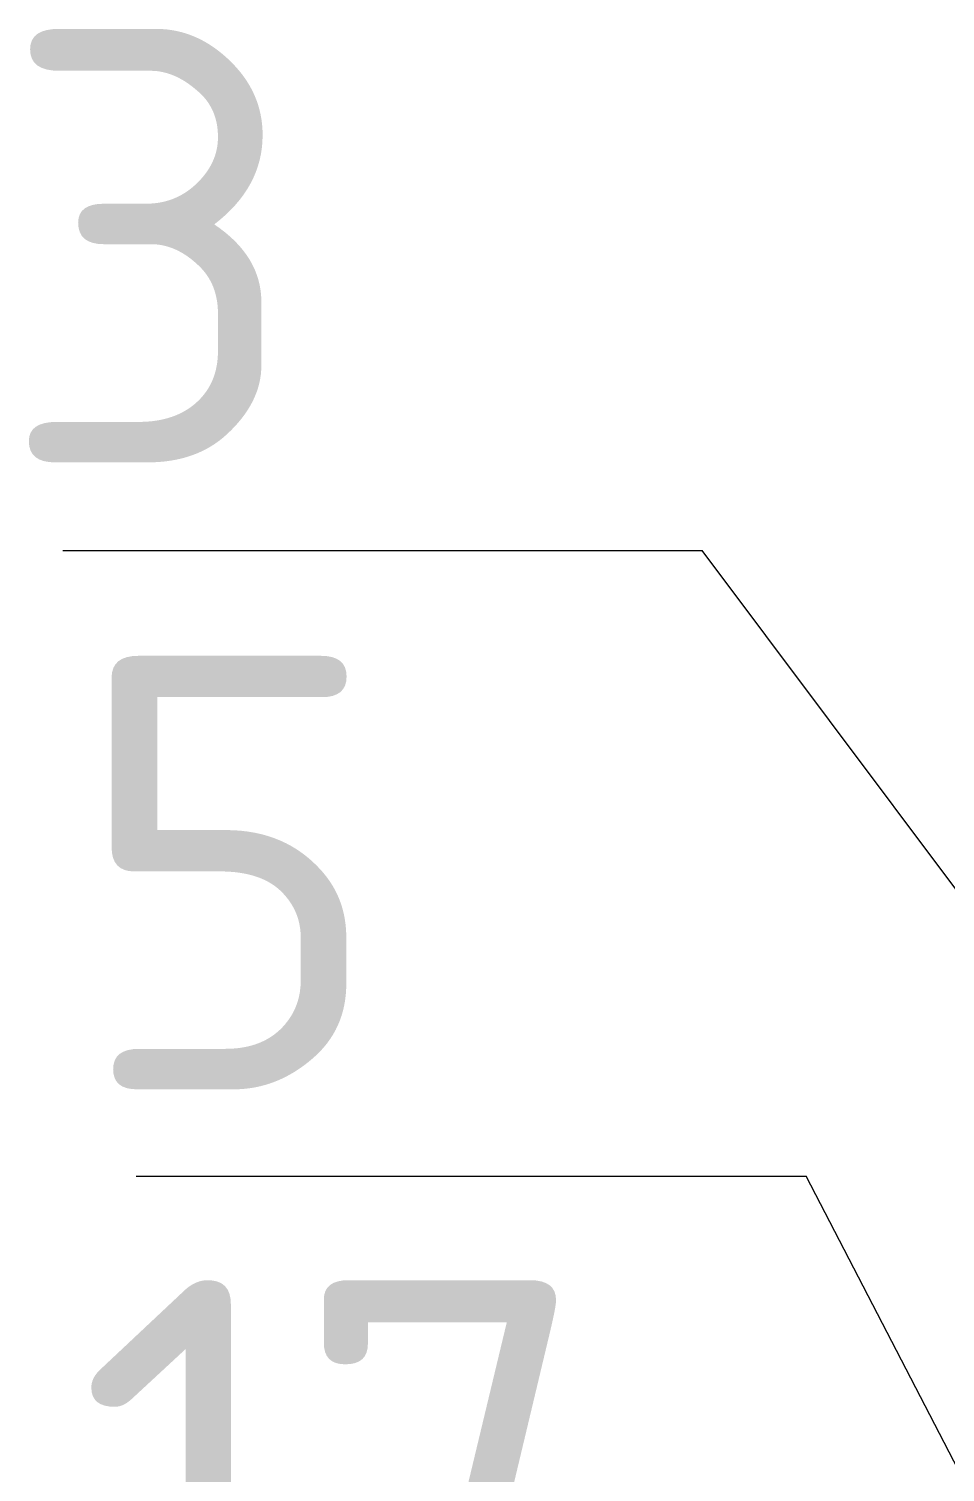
# Model space of a CAD drawing. Header units: millimetres. Extents: x -718 to 68664, y -49984 to -979.
# Drawn here: x 11202 to 11836, y -36809 to -35811 of the extents above; entities that cross this region are included whole.
import ezdxf

# ---------------------------------------------------------------- set-up
doc = ezdxf.new("R2010")
doc.units = ezdxf.units.MM
doc.layers.add('Text', color=7, linetype='Continuous', lineweight=15)
doc.styles.add('ISOCPEUR', font='isocpeur.ttf', dxfattribs={"width": 0.65})

msp = doc.modelspace()

# ---------------------------------------------------------------- linework, layer by layer
at = {"layer": 'Text'}
for points in [[(11225.61, -36171.62), (11668.11, -36171.62)], [(12154.23, -36820.43), (11668.11, -36171.62)], [(11276.44, -36604.48), (11740.02, -36604.48)], [(12076.14, -37253.29), (11740.02, -36604.48)]]:
    msp.add_lwpolyline(points, dxfattribs=at)

# ---------------------------------------------------------------- texts
at = {"layer": 'Text', "style": 'ISOCPEUR'}
for s, p in [('3', (11180.61, -36111.62)), ('5', (11231.44, -36544.48)), ('17', (11234.58, -36976.57))]:
    msp.add_text(s, height=300, dxfattribs=at).set_placement(p)

doc.saveas('drawing.dxf')
